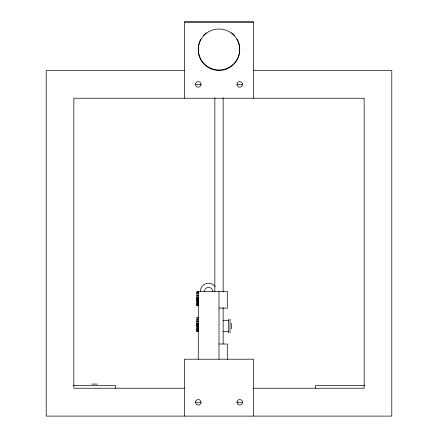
<?xml version="1.0" encoding="UTF-8"?>
<svg xmlns="http://www.w3.org/2000/svg" width="438" height="438" viewBox="0 0 438 438"><rect width="100%" height="100%" fill="white"/><g stroke="black" fill="none" stroke-linecap="round" stroke-linejoin="round"><path stroke-width="0.66" d="M184.447 22.097L253.553 22.097M184.507 70.584L46.204 70.584L46.204 416.1L391.796 416.1L391.796 70.584L253.493 70.584M217.292 70.584L220.708 70.584M195.507 84.403L201.031 84.403A2.765 2.765 0 0 1 196.886 86.795A2.765 2.765 0 0 1 196.886 82.01A2.765 2.765 0 0 1 201.031 84.403M236.969 84.403L242.493 84.403A2.765 2.765 0 0 1 238.349 86.795A2.765 2.765 0 0 1 238.349 82.01A2.765 2.765 0 0 1 242.493 84.403M198.272 292.015L196.886 292.015L196.886 305.62L198.272 305.554M196.886 292.102L198.272 292.102M196.886 292.151L198.272 292.151M196.886 292.239L198.272 292.239M196.886 293.871L198.272 293.871M196.886 295.338L198.272 295.338M196.886 296L198.272 296M196.886 297.774L198.272 297.774M196.886 298.07L198.272 298.07M196.886 298.612L198.272 298.612M196.886 298.995L198.272 298.995M196.886 299.269L198.272 299.269M196.886 299.493L198.272 299.493M196.886 299.685L198.272 299.685M196.886 299.899L198.272 299.899M196.886 300.265L198.272 300.265M196.886 300.807L198.272 300.807M196.886 301.558L198.272 301.558M196.886 302.538L198.272 302.538M196.886 303.156L198.272 303.156M196.886 303.742L198.272 303.742M196.886 304.273L198.272 304.273M196.886 304.717L198.272 304.717M196.886 305.105L198.272 305.105M196.886 305.39L198.272 305.39M219 308.084L227.295 308.084L227.295 291.494L198.272 291.494L198.272 359.231M198.272 317.807L196.886 317.807L196.886 331.276L198.272 331.276M196.886 317.895L198.272 317.895M196.886 319.526L198.272 319.526M223.145 320.517L228.674 320.517M196.886 320.994L198.272 320.994M196.886 321.18L198.272 321.18M196.886 321.656L198.272 321.656M196.886 323.118L198.272 323.118M196.886 323.43L198.272 323.43M196.886 323.731L198.272 323.731M196.886 324.268L198.272 324.268M196.886 324.651L198.272 324.651M196.886 324.93L198.272 324.93M196.886 325.149L198.272 325.149M196.886 325.341L198.272 325.341M196.886 325.554L198.272 325.554M196.886 325.921L198.272 325.921M196.886 326.463L198.272 326.463M196.886 327.213L198.272 327.213M196.886 328.193L198.272 328.193M196.886 328.812L198.272 328.812M196.886 329.398L198.272 329.398M196.886 329.929L198.272 329.929M196.886 330.372L198.272 330.372M196.886 330.761L198.272 330.761M196.886 331.035L198.272 331.035M196.886 331.21L198.272 331.216M223.145 331.577L228.674 331.577M219 344.016L227.295 344.016L227.295 359.275M91.816 384.093L97.34 384.093M73.573 385.478L115.309 385.478L115.309 388.243M364.52 385.478L315.437 385.478L315.437 388.243M184.507 388.243L73.847 388.243L73.847 98.222L364.153 98.222L364.153 388.243L253.493 388.243M195.507 402.281L201.031 402.281A2.765 2.765 0 0 1 196.886 404.674A2.765 2.765 0 0 1 196.886 399.883A2.765 2.765 0 0 1 201.031 402.281M236.969 402.281L242.493 402.281A2.765 2.765 0 0 1 238.349 404.674A2.765 2.765 0 0 1 238.349 399.883A2.765 2.765 0 0 1 242.493 402.281M253.553 98.222L253.553 21.9L184.447 21.9L184.447 98.222M253.553 416.1L253.553 359.22L184.447 359.22L184.447 416.1M231.439 323.282L231.439 328.812M230.054 319.138L230.054 332.957M228.674 319.138L228.674 332.957M223.145 97.909L223.145 291.922M223.145 307.629L223.145 343.835M219 291.494L219 359.22M214.855 97.909L214.855 291.922M204.486 291.494A4.145 4.145 0 0 1 208.636 287.35A4.145 4.145 0 0 1 212.78 291.494M200.341 291.494A8.295 8.295 0 0 1 215.211 286.447M236.953 38.883A20.728 20.728 0 0 1 219 69.981A20.728 20.728 0 0 1 201.047 38.883M203.418 35.577A20.728 20.728 0 0 1 206.38 32.801M231.62 32.801A20.728 20.728 0 0 1 234.582 35.577M208.636 67.687A20.728 20.728 0 0 0 239.728 49.735A20.728 20.728 0 0 0 208.636 31.782A20.728 20.728 0 0 0 208.636 67.687"/></g></svg>
